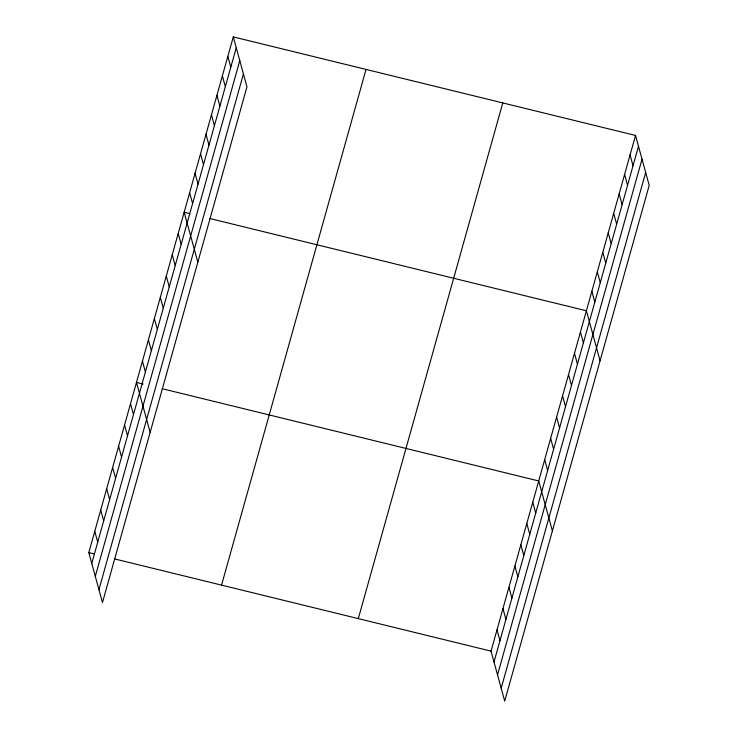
<?xml version="1.0" encoding="UTF-8"?>
<svg xmlns="http://www.w3.org/2000/svg" width="738" height="738" viewBox="0 0 738 738"><rect width="100%" height="100%" fill="white"/><g stroke="black" fill="none" stroke-linecap="round" stroke-linejoin="round"><path stroke-width="1.11" d="M233.291 36.9L246.962 86.863L102.471 602.559L88.8 552.596L233.291 36.9L635.529 135.441L649.2 185.404L504.709 701.1L491.038 651.137L635.529 135.441M91.761 563.426L236.252 47.73M95.294 576.341L239.785 60.636M98.938 589.644L243.429 73.948M221.538 585.114L366.03 69.418M358.299 618.619L502.79 102.923M493.999 661.968L638.49 146.272M497.532 674.883L642.023 159.187M501.176 688.185L645.667 172.489M189.74 213.605L184.168 212.24L197.83 262.193M209.823 218.522L586.406 310.781L600.068 360.744M143.172 384.055L136.484 382.413L150.155 432.376M162.139 388.705L538.722 480.964L552.393 530.917M88.8 552.596L94.381 553.961M114.455 558.887L491.038 651.137M630.077 154.925L633.038 165.755M624.616 174.408L627.577 185.238M619.154 193.891L622.116 204.712M613.693 213.374L616.654 224.195M608.241 232.857L611.202 243.678M602.78 252.331L605.741 263.162M597.319 271.815L600.28 282.645M591.867 291.298L594.828 302.128M580.446 332.054L583.407 342.884M574.487 353.327L577.448 364.157M568.528 374.6L571.489 385.43M562.559 395.872L565.529 406.703M556.6 417.145L559.561 427.966M550.64 438.418L553.601 449.239M544.681 459.691L547.642 470.512M532.762 502.237L535.723 513.058M526.803 523.51L529.764 534.33M520.844 544.782L523.805 555.603M514.884 566.055L517.845 576.876M508.925 587.328L511.886 598.149M502.956 608.601L505.927 619.422M496.997 629.874L499.958 640.695M227.839 56.383L230.8 67.204M222.378 75.866L225.339 86.687M216.917 95.35L219.878 106.171M211.455 114.824L214.417 125.654M206.003 134.307L208.965 145.137M200.542 153.79L203.504 164.62M195.081 173.273L198.042 184.103M189.629 192.756L192.59 203.577M178.209 233.512L181.17 244.333M172.249 254.785L175.21 265.606M166.281 276.058L169.251 286.879M160.321 297.331L163.282 308.152M154.362 318.604L157.323 329.425M148.403 339.877L151.364 350.698M142.443 361.14L145.404 371.97M130.525 403.686L133.486 414.516M124.565 424.959L127.526 435.789M118.606 446.232L121.567 457.062M112.646 467.505L115.608 478.335M106.678 488.777L109.648 499.608M100.719 510.05L103.68 520.88M94.759 531.323L97.72 542.153"/></g></svg>
